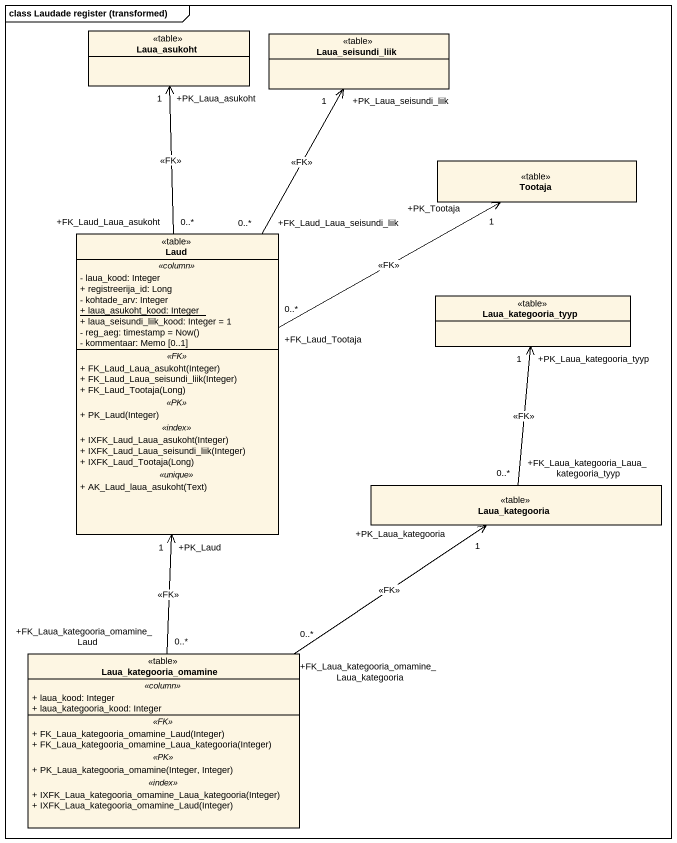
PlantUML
@startuml
mainframe class Laudade register (transformed)
hide circle
hide empty members
skinparam classAttributeIconSize 0
class Laua_asukoht <<table>>
class Laua_seisundi_liik <<table>>
class Tootaja <<table>>
class Laud <<table>> {
  .. <<column>> ..
  - laua_kood: Integer
  + registreerija_id: Long
  - kohtade_arv: Integer
  {static} + laua_asukoht_kood: Integer
  + laua_seisundi_liik_kood: Integer = 1
  {field} - reg_aeg: timestamp = Now()
  - kommentaar: Memo [0..1]
  .. <<FK>> ..
  + FK_Laud_Laua_asukoht(Integer)
  + FK_Laud_Laua_seisundi_liik(Integer)
  + FK_Laud_Tootaja(Long)
  .. <<PK>> ..
  + PK_Laud(Integer)
  .. <<index>> ..
  + IXFK_Laud_Laua_asukoht(Integer)
  + IXFK_Laud_Laua_seisundi_liik(Integer)
  + IXFK_Laud_Tootaja(Long)
  .. <<unique>> ..
  + AK_Laud_laua_asukoht(Text)
}
class Laua_kategooria_tyyp <<table>>
class Laua_kategooria <<table>>
class Laua_kategooria_omamine <<table>> {
  .. <<column>> ..
  + laua_kood: Integer
  + laua_kategooria_kood: Integer
  .. <<FK>> ..
  + FK_Laua_kategooria_omamine_Laud(Integer)
  + FK_Laua_kategooria_omamine_Laua_kategooria(Integer)
  .. <<PK>> ..
  + PK_Laua_kategooria_omamine(Integer, Integer)
  .. <<index>> ..
  + IXFK_Laua_kategooria_omamine_Laua_kategooria(Integer)
  + IXFK_Laua_kategooria_omamine_Laud(Integer)
}
Laud "+FK_Laud_Laua_asukoht\n0..*" -up-> "+PK_Laua_asukoht\n1" Laua_asukoht : <<FK>>
Laud "+FK_Laud_Laua_seisundi_liik\n0..*" -up-> "+PK_Laua_seisundi_liik\n1" Laua_seisundi_liik : <<FK>>
Laud "+FK_Laud_Tootaja\n0..*" -right-> "+PK_Tootaja\n1" Tootaja : <<FK>>
Laua_kategooria "+FK_Laua_kategooria_Laua_kategooria_tyyp\n0..*" -up-> "+PK_Laua_kategooria_tyyp\n1" Laua_kategooria_tyyp : <<FK>>
Laua_kategooria_omamine "+FK_Laua_kategooria_omamine_Laud\n0..*" -up-> "+PK_Laud\n1" Laud : <<FK>>
Laua_kategooria_omamine "+FK_Laua_kategooria_omamine_Laua_kategooria\n0..*" -up-> "+PK_Laua_kategooria\n1" Laua_kategooria : <<FK>>
@enduml
